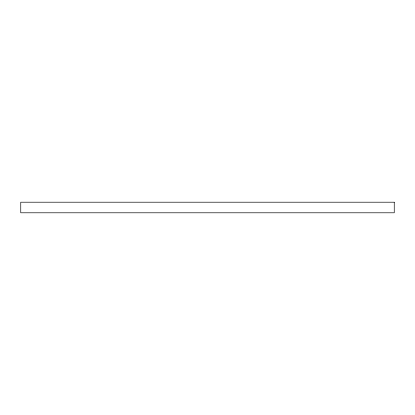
<?xml version="1.0" encoding="UTF-8"?>
<svg xmlns="http://www.w3.org/2000/svg" width="415" height="415" viewBox="0 0 415 415"><rect width="100%" height="100%" fill="white"/><g stroke="black" fill="none" stroke-linecap="round" stroke-linejoin="round"><path stroke-width="0.62" d="M394.25 202.209L20.75 202.209L20.75 212.791L394.25 212.791L394.25 202.209"/></g></svg>
